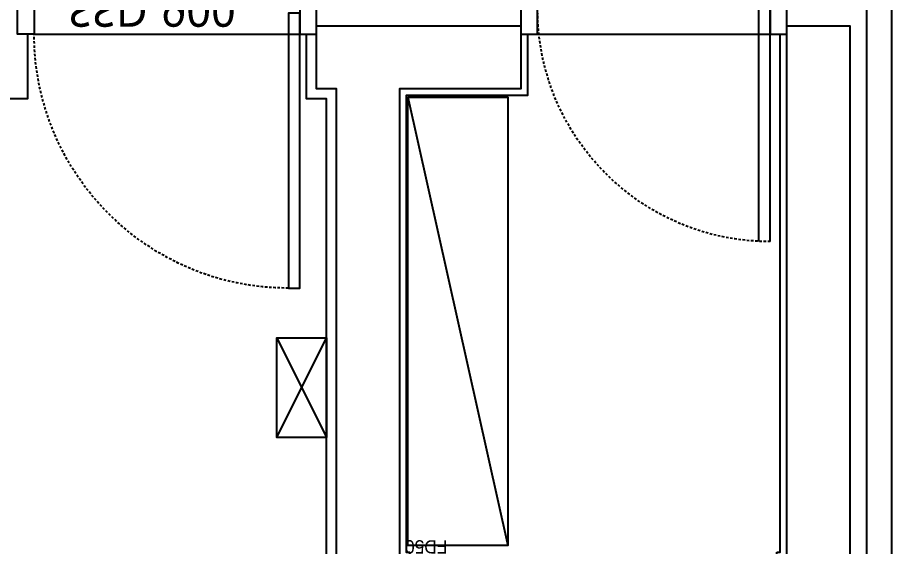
# Model space of a CAD drawing. Header units: millimetres. Extents: x -27671 to 122165, y 825 to 42056.
# Drawn here: x 56622.5 to 56673.9, y 18774.1 to 18805.2 of the extents above; entities that cross this region are included whole.
import ezdxf

# ---------------------------------------------------------------- set-up
doc = ezdxf.new("R2010")
doc.units = ezdxf.units.MM
doc.header["$LTSCALE"] = 100
doc.header["$MEASUREMENT"] = 0
for name, pattern in [('-HID', [2.5, 1.5, -1]), ('A0-000 XR 평면도$0$HID', [2.5, 1.5, -1]), ('HID', [2.5, 1.5, -1])]:
    doc.linetypes.add(name, pattern=pattern)
doc.layers.get('0').update_dxf_attribs({"linetype": 'CONTINUOUS'})
doc.layers.get('Defpoints').update_dxf_attribs({"color": 171, "linetype": 'CONTINUOUS'})
for name, color, linetype in [('A0-000 XR 평면도$0$DOOR', 4, 'CONTINUOUS'), ('A0-000 XR 평면도$0$DOOR(OPEN ELE)', 5, 'CONTINUOUS'), ('DOOR', 4, 'CONTINUOUS'), ('DOOR(OPEN ELE)', 5, 'CONTINUOUS'), ('ELE9', 9, 'CONTINUOUS'), ('TOI', 12, 'CONTINUOUS')]:
    doc.layers.add(name, color=color, linetype=linetype)
doc.styles.add('SID', font='')
doc.styles.add('나눔바른고딕', font='NanumBarunGothic.ttf')
doc.styles.get('SID').set_extended_font_data('Dotum')

# ---------------------------------------------------------------- blocks, each defined once
blk = doc.blocks.new('A$C53FA6734')
at = {"layer": 'TOI'}
blk.add_lwpolyline([(0, 150), (300, 150), (300, 0), (0, 0)], close=True, dxfattribs=at)
for points in [[(300, 0), (0, 150)], [(0, 0), (300, 150)]]:
    blk.add_lwpolyline(points, dxfattribs=at)
blk = doc.blocks.new('A$C6222c99a')
at = {"layer": 'DOOR'}
for points in [[(815, 933.2), (850, 933.2), (850, 105.7), (815, 105.7)], [(0, 18.2), (50, 18.2), (50, 168.2), (0, 168.2)], [(900, 18.2), (850, 18.2), (850, 168.2), (900, 168.2)]]:
    blk.add_lwpolyline(points, close=True, dxfattribs=at)
at = {"layer": 'DOOR(OPEN ELE)', "linetype": 'HID', "ltscale": 0.05}
blk.add_arc((815, 168.2), 765, 90, 180, dxfattribs=at)
at = {"layer": 'Defpoints', "style": '나눔바른고딕'}
blk.add_text('SSD-900', height=100, dxfattribs=at).set_placement((153.4, 46.2))
blk = doc.blocks.new('A0-000 XR 평면도$0$A$C5E8D039A')
at = {"layer": 'A0-000 XR 평면도$0$DOOR'}
for points in [[(-25, 750), (-25, 800), (125, 800), (125, 750)], [(-25, 0), (-25, 50), (125, 50), (125, 0)]]:
    blk.add_lwpolyline(points, close=True, dxfattribs=at)
blk.add_lwpolyline([(750, 50), (50, 50), (50, 85), (749.2, 85)], dxfattribs=at)
at = {"layer": 'A0-000 XR 평면도$0$DOOR(OPEN ELE)', "linetype": 'A0-000 XR 평면도$0$HID', "ltscale": 0.05}
blk.add_arc((50, 50), 700, 0, 90, dxfattribs=at)
blk = doc.blocks.new('A$C70181699')
at = {"layer": 'TOI', "linetype": '-HID', "ltscale": 0.05}
for p, q in [((67.4, 59.7), (67.4, 159.7)), ((117.4, 109.7), (17.4, 109.7))]:
    blk.add_line(p, q, dxfattribs=at)
at = {"layer": 'TOI', "linetype": '-HID', "ltscale": 0.01}
for points in [[(107.4, 69.7), (27.4, 69.7), (27.4, 149.7), (107.4, 149.7)], [(102.4, 74.7), (32.4, 74.7), (32.4, 144.7), (102.4, 144.7)]]:
    blk.add_lwpolyline(points, close=True, dxfattribs=at)
for radius in [25, 22.5]:
    blk.add_circle((67.4, 109.7), radius, dxfattribs=at)
at = {"layer": 'Defpoints', "style": 'SID'}
blk.add_text('FD50', height=40, dxfattribs=at).set_placement((2.8, 8.9))
blk = doc.blocks.new('ggtyu')
at = {"layer": 'ELE9', "color": 253, "ltscale": 0.1}
for points in [[(56623.079, 18804.257), (56623.079, 18800.442), (56613.786, 18800.442), (56613.786, 18828.712), (56516.358, 18828.712), (56516.358, 18794.377)], [(56672.477, 18807.192), (56672.477, 18738.229)], [(56673.945, 18807.192), (56673.945, 18738.229)], [(56514.422, 18764.249), (56516.358, 18764.249), (56516.358, 18754.272), (56640.686, 18754.272), (56640.686, 18800.442), (56639.512, 18800.442), (56639.512, 18804.257)], [(56623.47, 18804.257), (56639.121, 18804.257)], [(56652.522, 18804.257), (56652.522, 18800.638), (56645.382, 18800.638), (56645.382, 18773.738), (56645.577, 18773.738), (56645.577, 18754.272), (56667.195, 18754.272), (56667.195, 18773.738)], [(56653.109, 18804.257), (56666.804, 18804.257)], [(56667.195, 18773.738), (56667.391, 18773.738), (56667.391, 18804.257)], [(56645.479, 18800.54), (56651.349, 18774.129)]]:
    blk.add_lwpolyline(points, dxfattribs=at)
for points in [[(56515.772, 18763.662), (56515.772, 18753.685), (56641.273, 18753.685), (56641.273, 18801.029), (56640.099, 18801.029), (56640.099, 18804.746), (56652.131, 18804.746), (56652.131, 18801.029), (56644.99, 18801.029), (56644.99, 18753.685), (56667.782, 18753.685), (56667.782, 18804.746), (56671.499, 18804.746), (56671.499, 18749.968), (56512.054, 18749.968), (56512.054, 18763.662)], [(56645.479, 18800.54), (56651.349, 18800.54), (56651.349, 18774.129), (56645.479, 18774.129)]]:
    blk.add_lwpolyline(points, close=True, dxfattribs=at)
at = {"layer": 'ELE9', "color": 253, "ltscale": 0.1, "yscale": 0.01956378461538462, "zscale": 0.01956378461538462}
for name, p, xscale, rotation in [('A$C6222c99a', (56622.492, 18807.548), -0.01956378461538462, 180), ('A$C53FA6734', (56637.752, 18786.356), 0.01956378461538462, 270)]:
    blk.add_blockref(name, p, dxfattribs=dict(at, xscale=xscale, rotation=rotation))
at = {"layer": 'ELE9', "color": 253, "yscale": 0.01956378461538462, "zscale": 0.01956378461538462}
for name, p, xscale, rotation in [('A0-000 XR 평면도$0$A$C5E8D039A', (56667.782, 18806.702), -0.01956378461538462, 90), ('A$C70181699', (56647.86, 18774.616), 0.01956378461538462, 180)]:
    blk.add_blockref(name, p, dxfattribs=dict(at, xscale=xscale, rotation=rotation))

msp = doc.modelspace()

# ---------------------------------------------------------------- block references
msp.add_blockref('ggtyu', (0, 0))

doc.saveas('drawing.dxf')
